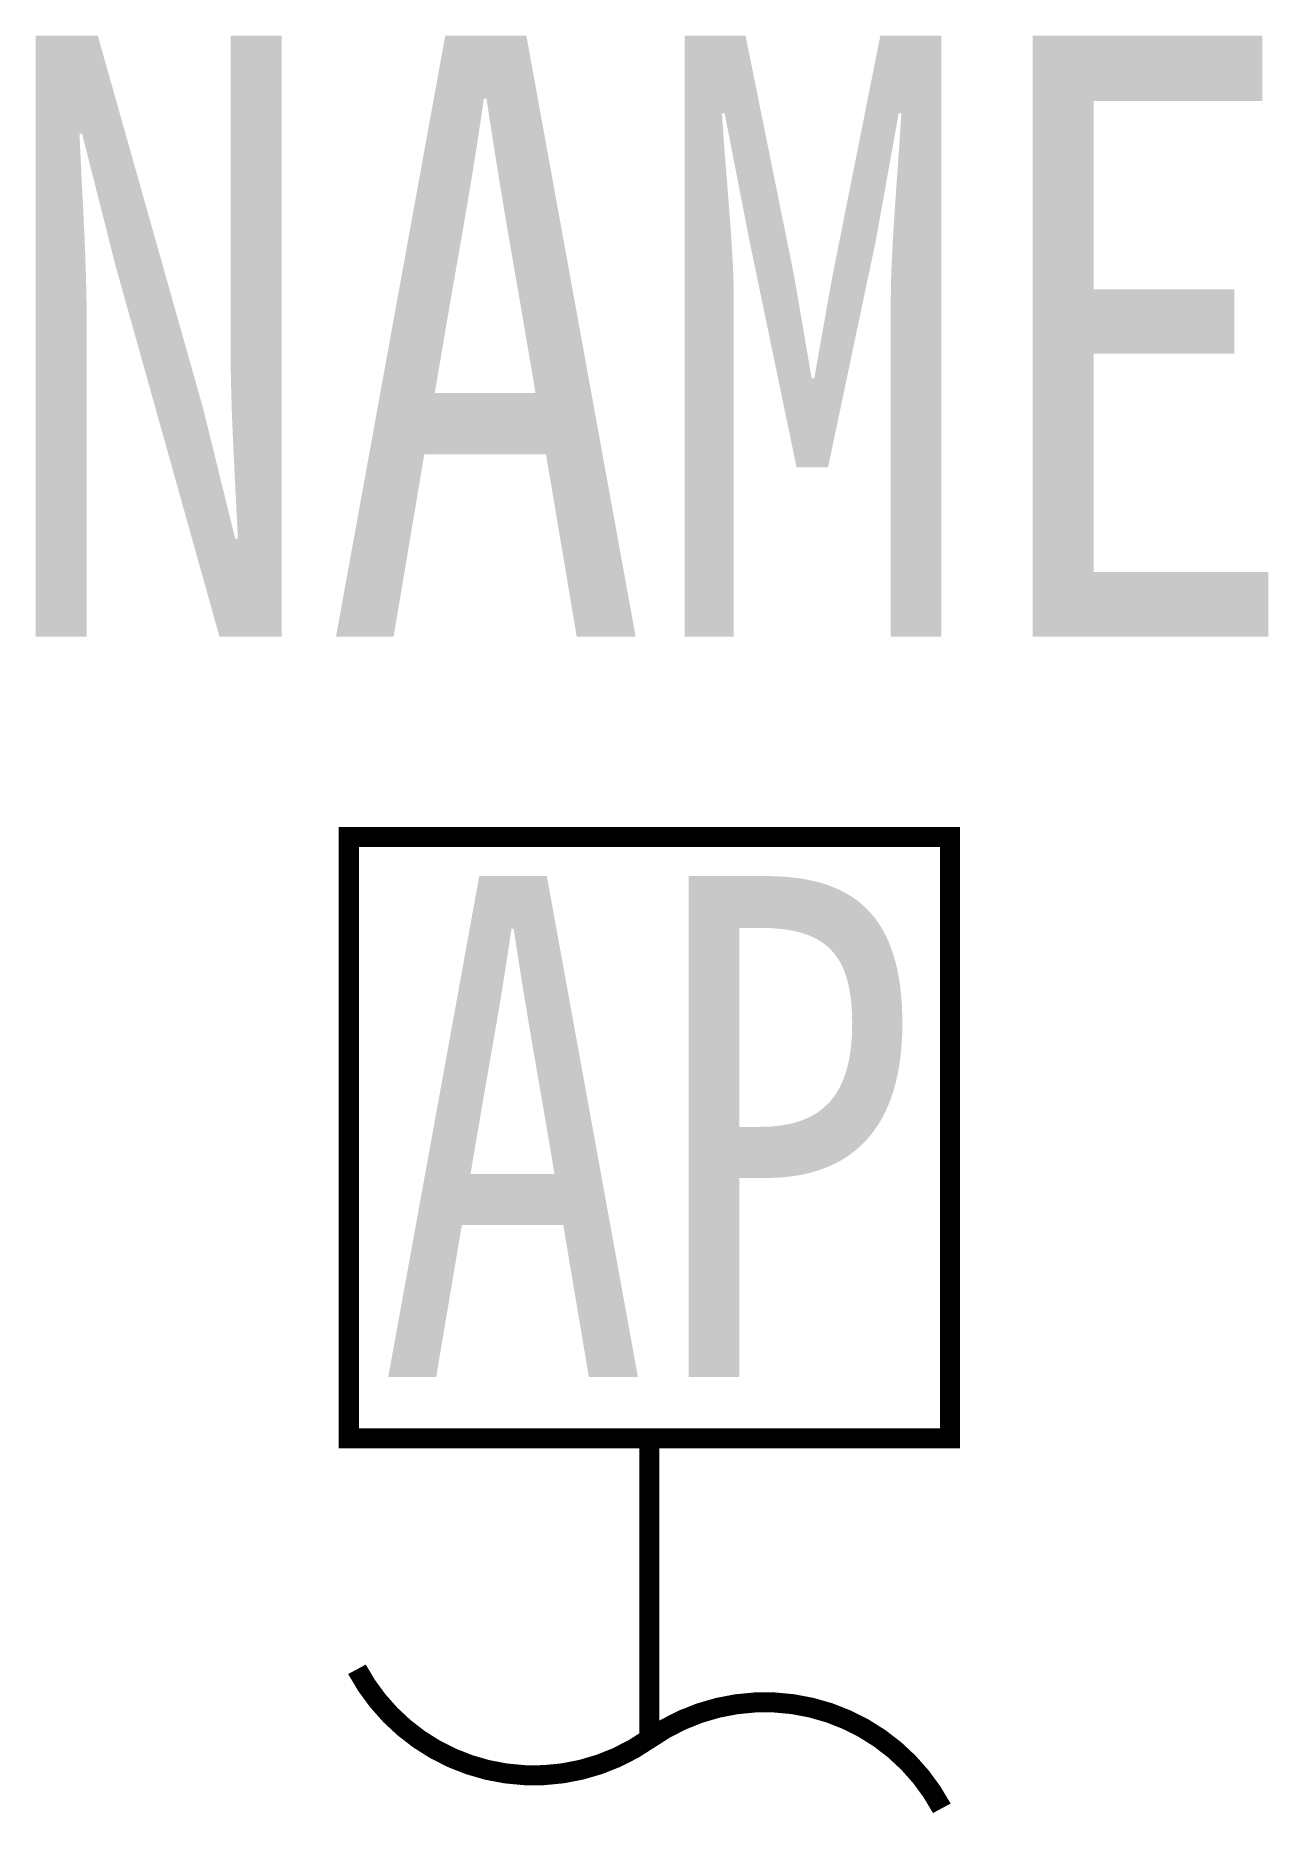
# Model space of a CAD drawing. Header units: inches. Extents: x -3.06 to 3.09, y -0.4 to 8.5.
import ezdxf
from ezdxf.enums import TextEntityAlignment as Align

# ---------------------------------------------------------------- set-up
doc = ezdxf.new("R2010")
doc.units = ezdxf.units.IN
doc.header["$MEASUREMENT"] = 0
doc.styles.add('HZ', font='', dxfattribs={"width": 0.8})
doc.styles.add('TUKOU', font='', dxfattribs={"width": 0.83})
doc.styles.get('HZ').set_extended_font_data('SimSun')
doc.styles.get('TUKOU').set_extended_font_data('SimSun')

msp = doc.modelspace()

# ---------------------------------------------------------------- linework, layer by layer
at = {"color": 7, "const_width": 0.1}
msp.add_lwpolyline([(-1.5, 1.5), (-1.5, 4.5), (1.5, 4.5), (1.5, 1.5)], close=True, dxfattribs=at)
msp.add_lwpolyline([(0, 1.5), (0, 0)], dxfattribs=at)
for points in [[(-1.4593, 0.3469, 0.450854), (0, 0)], [(1.4593, -0.3469, 0.450854), (0, 0)]]:
    msp.add_lwpolyline(points, format="xyb", dxfattribs=at)

# ---------------------------------------------------------------- texts
at = {"color": 7, "style": 'TUKOU', "width": 0.8}
msp.add_text('AP', height=2.5, dxfattribs=at).set_placement((0, 3.0556), align=Align.MIDDLE_CENTER)
at = {"style": 'HZ', "width": 0.8}
msp.add_attdef('NAME', text='', height=3, dxfattribs=at).set_placement((0, 7), align=Align.MIDDLE_CENTER)

doc.saveas('drawing.dxf')
